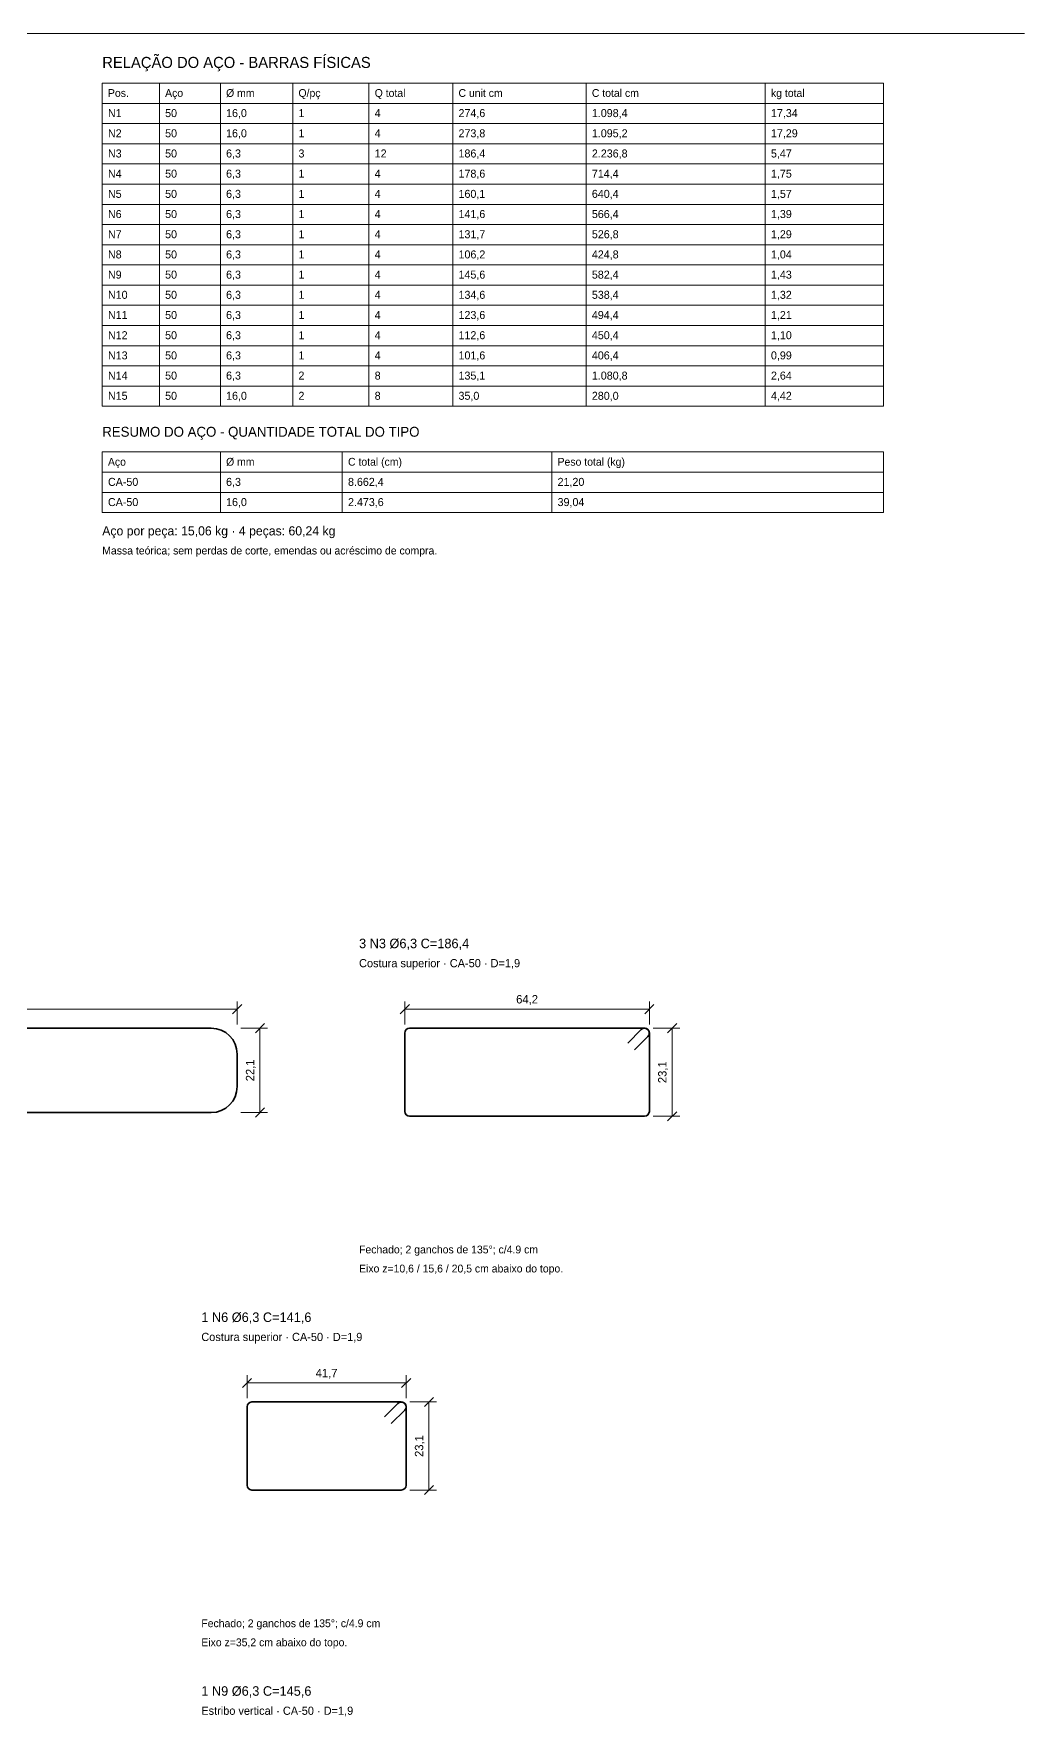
# Model space of a CAD drawing. Header units: centimetres. Extents: x 10 to 530, y -1860 to -4.
# Drawn here: x 270 to 530, y -1376.7 to -935.1 of the extents above; entities that cross this region are included whole.
import ezdxf
from ezdxf.enums import TextEntityAlignment as Align

# ---------------------------------------------------------------- set-up
doc = ezdxf.new("R2010")
doc.units = ezdxf.units.CM
for name, color, linetype, lineweight in [('ARMADURAS', 5, 'CONTINUOUS', 35), ('COTAS', 8, 'CONTINUOUS', 13), ('TEXTOS', 7, 'CONTINUOUS', 13)]:
    doc.layers.add(name, color=color, linetype=linetype, lineweight=lineweight)

msp = doc.modelspace()

# ---------------------------------------------------------------- linework, layer by layer
at = {"layer": 'ARMADURAS'}
for p, q in [((194.7, -1196.12488), (316.6, -1196.12488)), ((430.325, -1196.12488), (368.66, -1196.12488)), ((429.43405, -1196.49392), (425.89851, -1200.02946)), ((367.4, -1197.38488), (367.4, -1217.97488)), ((427.68042, -1201.81136), (431.21595, -1198.27583)), ((431.585, -1217.97488), (431.585, -1197.38488)), ((323.4, -1202.92488), (323.4, -1211.46488)), ((316.6, -1218.26488), (194.7, -1218.26488)), ((368.66, -1219.23488), (430.325, -1219.23488)), ((326, -1295.49488), (326, -1316.08488)), ((366.48824, -1294.23488), (327.26, -1294.23488)), ((365.59728, -1294.60392), (362.06175, -1298.13946)), ((363.84366, -1299.92136), (367.37919, -1296.38583)), ((367.74824, -1316.08488), (367.74824, -1295.49488)), ((327.26, -1317.34488), (366.48824, -1317.34488))]:
    msp.add_line(p, q, dxfattribs=at)
for centre, radius, start, end in [((316.6, -1202.92488), 6.8, 0, 90), ((368.66, -1197.38488), 1.26, 90, 180), ((430.325, -1197.38488), 1.26, 0, 135), ((430.325, -1197.38488), 1.26, 315, 90), ((316.6, -1211.46488), 6.8, 270, 0), ((368.66, -1217.97488), 1.26, 180, 270), ((430.325, -1217.97488), 1.26, 270, 0), ((327.26, -1295.49488), 1.26, 90, 180), ((366.48824, -1295.49488), 1.26, 0, 135), ((366.48824, -1295.49488), 1.26, 315, 90), ((327.26, -1316.08488), 1.26, 180, 270), ((366.48824, -1316.08488), 1.26, 270, 0)]:
    msp.add_arc(centre, radius, start, end, dxfattribs=at)
at = {"layer": 'COTAS'}
for p, q in [((10, -935.08232), (530, -935.08232)), ((288, -948.08232), (303, -948.08232)), ((288, -953.38232), (288, -948.08232)), ((303, -948.08232), (303, -953.38232)), ((303, -948.08232), (319, -948.08232)), ((303, -953.38232), (303, -948.08232)), ((319, -948.08232), (319, -953.38232)), ((319, -948.08232), (338, -948.08232)), ((319, -953.38232), (319, -948.08232)), ((338, -948.08232), (338, -953.38232)), ((338, -948.08232), (358, -948.08232)), ((338, -953.38232), (338, -948.08232)), ((358, -948.08232), (358, -953.38232)), ((358, -948.08232), (380, -948.08232)), ((358, -953.38232), (358, -948.08232)), ((380, -948.08232), (380, -953.38232)), ((380, -948.08232), (415, -948.08232)), ((380, -953.38232), (380, -948.08232)), ((415, -948.08232), (415, -953.38232)), ((415, -948.08232), (462, -948.08232)), ((415, -953.38232), (415, -948.08232)), ((462, -948.08232), (462, -953.38232)), ((462, -948.08232), (493, -948.08232)), ((462, -953.38232), (462, -948.08232)), ((493, -948.08232), (493, -953.38232)), ((303, -953.38232), (288, -953.38232)), ((288, -953.38232), (303, -953.38232)), ((288, -958.68232), (288, -953.38232)), ((319, -953.38232), (303, -953.38232)), ((303, -953.38232), (303, -958.68232)), ((303, -953.38232), (319, -953.38232)), ((303, -958.68232), (303, -953.38232)), ((338, -953.38232), (319, -953.38232)), ((319, -953.38232), (319, -958.68232)), ((319, -953.38232), (338, -953.38232)), ((319, -958.68232), (319, -953.38232)), ((358, -953.38232), (338, -953.38232)), ((338, -953.38232), (338, -958.68232)), ((338, -953.38232), (358, -953.38232)), ((338, -958.68232), (338, -953.38232)), ((380, -953.38232), (358, -953.38232)), ((358, -953.38232), (358, -958.68232)), ((358, -953.38232), (380, -953.38232)), ((358, -958.68232), (358, -953.38232)), ((415, -953.38232), (380, -953.38232)), ((380, -953.38232), (380, -958.68232)), ((380, -953.38232), (415, -953.38232)), ((380, -958.68232), (380, -953.38232)), ((462, -953.38232), (415, -953.38232)), ((415, -953.38232), (415, -958.68232)), ((415, -953.38232), (462, -953.38232)), ((415, -958.68232), (415, -953.38232)), ((493, -953.38232), (462, -953.38232)), ((462, -953.38232), (462, -958.68232)), ((462, -953.38232), (493, -953.38232)), ((462, -958.68232), (462, -953.38232)), ((493, -953.38232), (493, -958.68232)), ((303, -958.68232), (288, -958.68232)), ((288, -958.68232), (303, -958.68232)), ((288, -963.98232), (288, -958.68232)), ((319, -958.68232), (303, -958.68232)), ((303, -958.68232), (303, -963.98232)), ((303, -958.68232), (319, -958.68232)), ((303, -963.98232), (303, -958.68232)), ((338, -958.68232), (319, -958.68232)), ((319, -958.68232), (319, -963.98232)), ((319, -958.68232), (338, -958.68232)), ((319, -963.98232), (319, -958.68232)), ((358, -958.68232), (338, -958.68232)), ((338, -958.68232), (338, -963.98232)), ((338, -958.68232), (358, -958.68232)), ((338, -963.98232), (338, -958.68232)), ((380, -958.68232), (358, -958.68232)), ((358, -958.68232), (358, -963.98232)), ((358, -958.68232), (380, -958.68232)), ((358, -963.98232), (358, -958.68232)), ((415, -958.68232), (380, -958.68232)), ((380, -958.68232), (380, -963.98232)), ((380, -958.68232), (415, -958.68232)), ((380, -963.98232), (380, -958.68232)), ((462, -958.68232), (415, -958.68232)), ((415, -958.68232), (415, -963.98232)), ((415, -958.68232), (462, -958.68232)), ((415, -963.98232), (415, -958.68232)), ((493, -958.68232), (462, -958.68232)), ((462, -958.68232), (462, -963.98232)), ((462, -958.68232), (493, -958.68232)), ((462, -963.98232), (462, -958.68232)), ((493, -958.68232), (493, -963.98232)), ((303, -963.98232), (288, -963.98232)), ((288, -963.98232), (303, -963.98232)), ((288, -969.28232), (288, -963.98232)), ((319, -963.98232), (303, -963.98232)), ((303, -963.98232), (303, -969.28232)), ((303, -963.98232), (319, -963.98232)), ((303, -969.28232), (303, -963.98232)), ((338, -963.98232), (319, -963.98232)), ((319, -963.98232), (319, -969.28232)), ((319, -963.98232), (338, -963.98232)), ((319, -969.28232), (319, -963.98232)), ((358, -963.98232), (338, -963.98232)), ((338, -963.98232), (338, -969.28232)), ((338, -963.98232), (358, -963.98232)), ((338, -969.28232), (338, -963.98232)), ((380, -963.98232), (358, -963.98232)), ((358, -963.98232), (358, -969.28232)), ((358, -963.98232), (380, -963.98232)), ((358, -969.28232), (358, -963.98232)), ((415, -963.98232), (380, -963.98232)), ((380, -963.98232), (380, -969.28232)), ((380, -963.98232), (415, -963.98232)), ((380, -969.28232), (380, -963.98232)), ((462, -963.98232), (415, -963.98232)), ((415, -963.98232), (415, -969.28232)), ((415, -963.98232), (462, -963.98232)), ((415, -969.28232), (415, -963.98232)), ((493, -963.98232), (462, -963.98232)), ((462, -963.98232), (462, -969.28232)), ((462, -963.98232), (493, -963.98232)), ((462, -969.28232), (462, -963.98232)), ((493, -963.98232), (493, -969.28232)), ((303, -969.28232), (288, -969.28232)), ((288, -969.28232), (303, -969.28232)), ((288, -974.58232), (288, -969.28232)), ((319, -969.28232), (303, -969.28232)), ((303, -969.28232), (303, -974.58232)), ((303, -969.28232), (319, -969.28232)), ((303, -974.58232), (303, -969.28232)), ((338, -969.28232), (319, -969.28232)), ((319, -969.28232), (319, -974.58232)), ((319, -969.28232), (338, -969.28232)), ((319, -974.58232), (319, -969.28232)), ((358, -969.28232), (338, -969.28232)), ((338, -969.28232), (338, -974.58232)), ((338, -969.28232), (358, -969.28232)), ((338, -974.58232), (338, -969.28232)), ((380, -969.28232), (358, -969.28232)), ((358, -969.28232), (358, -974.58232)), ((358, -969.28232), (380, -969.28232)), ((358, -974.58232), (358, -969.28232)), ((415, -969.28232), (380, -969.28232)), ((380, -969.28232), (380, -974.58232)), ((380, -969.28232), (415, -969.28232)), ((380, -974.58232), (380, -969.28232)), ((462, -969.28232), (415, -969.28232)), ((415, -969.28232), (415, -974.58232)), ((415, -969.28232), (462, -969.28232)), ((415, -974.58232), (415, -969.28232)), ((493, -969.28232), (462, -969.28232)), ((462, -969.28232), (462, -974.58232)), ((462, -969.28232), (493, -969.28232)), ((462, -974.58232), (462, -969.28232)), ((493, -969.28232), (493, -974.58232)), ((303, -974.58232), (288, -974.58232)), ((288, -974.58232), (303, -974.58232)), ((288, -979.88232), (288, -974.58232)), ((319, -974.58232), (303, -974.58232)), ((303, -974.58232), (303, -979.88232)), ((303, -974.58232), (319, -974.58232)), ((303, -979.88232), (303, -974.58232)), ((338, -974.58232), (319, -974.58232)), ((319, -974.58232), (319, -979.88232)), ((319, -974.58232), (338, -974.58232)), ((319, -979.88232), (319, -974.58232)), ((358, -974.58232), (338, -974.58232)), ((338, -974.58232), (338, -979.88232)), ((338, -974.58232), (358, -974.58232)), ((338, -979.88232), (338, -974.58232)), ((380, -974.58232), (358, -974.58232)), ((358, -974.58232), (358, -979.88232)), ((358, -974.58232), (380, -974.58232)), ((358, -979.88232), (358, -974.58232)), ((415, -974.58232), (380, -974.58232)), ((380, -974.58232), (380, -979.88232)), ((380, -974.58232), (415, -974.58232)), ((380, -979.88232), (380, -974.58232)), ((462, -974.58232), (415, -974.58232)), ((415, -974.58232), (415, -979.88232)), ((415, -974.58232), (462, -974.58232)), ((415, -979.88232), (415, -974.58232)), ((493, -974.58232), (462, -974.58232)), ((462, -974.58232), (462, -979.88232)), ((462, -974.58232), (493, -974.58232)), ((462, -979.88232), (462, -974.58232)), ((493, -974.58232), (493, -979.88232)), ((303, -979.88232), (288, -979.88232)), ((288, -979.88232), (303, -979.88232)), ((288, -985.18232), (288, -979.88232)), ((319, -979.88232), (303, -979.88232)), ((303, -979.88232), (303, -985.18232)), ((303, -979.88232), (319, -979.88232)), ((303, -985.18232), (303, -979.88232)), ((338, -979.88232), (319, -979.88232)), ((319, -979.88232), (319, -985.18232)), ((319, -979.88232), (338, -979.88232)), ((319, -985.18232), (319, -979.88232)), ((358, -979.88232), (338, -979.88232)), ((338, -979.88232), (338, -985.18232)), ((338, -979.88232), (358, -979.88232)), ((338, -985.18232), (338, -979.88232)), ((380, -979.88232), (358, -979.88232)), ((358, -979.88232), (358, -985.18232)), ((358, -979.88232), (380, -979.88232)), ((358, -985.18232), (358, -979.88232)), ((415, -979.88232), (380, -979.88232)), ((380, -979.88232), (380, -985.18232)), ((380, -979.88232), (415, -979.88232)), ((380, -985.18232), (380, -979.88232)), ((462, -979.88232), (415, -979.88232)), ((415, -979.88232), (415, -985.18232)), ((415, -979.88232), (462, -979.88232)), ((415, -985.18232), (415, -979.88232)), ((493, -979.88232), (462, -979.88232)), ((462, -979.88232), (462, -985.18232)), ((462, -979.88232), (493, -979.88232)), ((462, -985.18232), (462, -979.88232)), ((493, -979.88232), (493, -985.18232)), ((303, -985.18232), (288, -985.18232)), ((288, -985.18232), (303, -985.18232)), ((288, -990.48232), (288, -985.18232)), ((319, -985.18232), (303, -985.18232)), ((303, -985.18232), (303, -990.48232)), ((303, -985.18232), (319, -985.18232)), ((303, -990.48232), (303, -985.18232)), ((338, -985.18232), (319, -985.18232)), ((319, -985.18232), (319, -990.48232)), ((319, -985.18232), (338, -985.18232)), ((319, -990.48232), (319, -985.18232)), ((358, -985.18232), (338, -985.18232)), ((338, -985.18232), (338, -990.48232)), ((338, -985.18232), (358, -985.18232)), ((338, -990.48232), (338, -985.18232)), ((380, -985.18232), (358, -985.18232)), ((358, -985.18232), (358, -990.48232)), ((358, -985.18232), (380, -985.18232)), ((358, -990.48232), (358, -985.18232)), ((415, -985.18232), (380, -985.18232)), ((380, -985.18232), (380, -990.48232)), ((380, -985.18232), (415, -985.18232)), ((380, -990.48232), (380, -985.18232)), ((462, -985.18232), (415, -985.18232)), ((415, -985.18232), (415, -990.48232)), ((415, -985.18232), (462, -985.18232)), ((415, -990.48232), (415, -985.18232)), ((493, -985.18232), (462, -985.18232)), ((462, -985.18232), (462, -990.48232)), ((462, -985.18232), (493, -985.18232)), ((462, -990.48232), (462, -985.18232)), ((493, -985.18232), (493, -990.48232)), ((303, -990.48232), (288, -990.48232)), ((288, -990.48232), (303, -990.48232)), ((288, -995.78232), (288, -990.48232)), ((319, -990.48232), (303, -990.48232)), ((303, -990.48232), (303, -995.78232)), ((303, -990.48232), (319, -990.48232)), ((303, -995.78232), (303, -990.48232)), ((338, -990.48232), (319, -990.48232)), ((319, -990.48232), (319, -995.78232)), ((319, -990.48232), (338, -990.48232)), ((319, -995.78232), (319, -990.48232)), ((358, -990.48232), (338, -990.48232)), ((338, -990.48232), (338, -995.78232)), ((338, -990.48232), (358, -990.48232)), ((338, -995.78232), (338, -990.48232)), ((380, -990.48232), (358, -990.48232)), ((358, -990.48232), (358, -995.78232)), ((358, -990.48232), (380, -990.48232)), ((358, -995.78232), (358, -990.48232)), ((415, -990.48232), (380, -990.48232)), ((380, -990.48232), (380, -995.78232)), ((380, -990.48232), (415, -990.48232)), ((380, -995.78232), (380, -990.48232)), ((462, -990.48232), (415, -990.48232)), ((415, -990.48232), (415, -995.78232)), ((415, -990.48232), (462, -990.48232)), ((415, -995.78232), (415, -990.48232)), ((493, -990.48232), (462, -990.48232)), ((462, -990.48232), (462, -995.78232)), ((462, -990.48232), (493, -990.48232)), ((462, -995.78232), (462, -990.48232)), ((493, -990.48232), (493, -995.78232)), ((303, -995.78232), (288, -995.78232)), ((288, -995.78232), (303, -995.78232)), ((288, -1001.08232), (288, -995.78232)), ((319, -995.78232), (303, -995.78232)), ((303, -995.78232), (303, -1001.08232)), ((303, -995.78232), (319, -995.78232)), ((303, -1001.08232), (303, -995.78232)), ((338, -995.78232), (319, -995.78232)), ((319, -995.78232), (319, -1001.08232)), ((319, -995.78232), (338, -995.78232)), ((319, -1001.08232), (319, -995.78232)), ((358, -995.78232), (338, -995.78232)), ((338, -995.78232), (338, -1001.08232)), ((338, -995.78232), (358, -995.78232)), ((338, -1001.08232), (338, -995.78232)), ((380, -995.78232), (358, -995.78232)), ((358, -995.78232), (358, -1001.08232)), ((358, -995.78232), (380, -995.78232)), ((358, -1001.08232), (358, -995.78232)), ((415, -995.78232), (380, -995.78232)), ((380, -995.78232), (380, -1001.08232)), ((380, -995.78232), (415, -995.78232)), ((380, -1001.08232), (380, -995.78232)), ((462, -995.78232), (415, -995.78232)), ((415, -995.78232), (415, -1001.08232)), ((415, -995.78232), (462, -995.78232)), ((415, -1001.08232), (415, -995.78232)), ((493, -995.78232), (462, -995.78232)), ((462, -995.78232), (462, -1001.08232)), ((462, -995.78232), (493, -995.78232)), ((462, -1001.08232), (462, -995.78232)), ((493, -995.78232), (493, -1001.08232)), ((303, -1001.08232), (288, -1001.08232)), ((288, -1001.08232), (303, -1001.08232)), ((288, -1006.38232), (288, -1001.08232)), ((319, -1001.08232), (303, -1001.08232)), ((303, -1001.08232), (303, -1006.38232)), ((303, -1001.08232), (319, -1001.08232)), ((303, -1006.38232), (303, -1001.08232)), ((338, -1001.08232), (319, -1001.08232)), ((319, -1001.08232), (319, -1006.38232)), ((319, -1001.08232), (338, -1001.08232)), ((319, -1006.38232), (319, -1001.08232)), ((358, -1001.08232), (338, -1001.08232)), ((338, -1001.08232), (338, -1006.38232)), ((338, -1001.08232), (358, -1001.08232)), ((338, -1006.38232), (338, -1001.08232)), ((380, -1001.08232), (358, -1001.08232)), ((358, -1001.08232), (358, -1006.38232)), ((358, -1001.08232), (380, -1001.08232)), ((358, -1006.38232), (358, -1001.08232)), ((415, -1001.08232), (380, -1001.08232)), ((380, -1001.08232), (380, -1006.38232)), ((380, -1001.08232), (415, -1001.08232)), ((380, -1006.38232), (380, -1001.08232)), ((462, -1001.08232), (415, -1001.08232)), ((415, -1001.08232), (415, -1006.38232)), ((415, -1001.08232), (462, -1001.08232)), ((415, -1006.38232), (415, -1001.08232)), ((493, -1001.08232), (462, -1001.08232)), ((462, -1001.08232), (462, -1006.38232)), ((462, -1001.08232), (493, -1001.08232)), ((462, -1006.38232), (462, -1001.08232)), ((493, -1001.08232), (493, -1006.38232)), ((303, -1006.38232), (288, -1006.38232)), ((288, -1006.38232), (303, -1006.38232)), ((288, -1011.68232), (288, -1006.38232)), ((319, -1006.38232), (303, -1006.38232)), ((303, -1006.38232), (303, -1011.68232)), ((303, -1006.38232), (319, -1006.38232)), ((303, -1011.68232), (303, -1006.38232)), ((338, -1006.38232), (319, -1006.38232)), ((319, -1006.38232), (319, -1011.68232)), ((319, -1006.38232), (338, -1006.38232)), ((319, -1011.68232), (319, -1006.38232)), ((358, -1006.38232), (338, -1006.38232)), ((338, -1006.38232), (338, -1011.68232)), ((338, -1006.38232), (358, -1006.38232)), ((338, -1011.68232), (338, -1006.38232)), ((380, -1006.38232), (358, -1006.38232)), ((358, -1006.38232), (358, -1011.68232)), ((358, -1006.38232), (380, -1006.38232)), ((358, -1011.68232), (358, -1006.38232)), ((415, -1006.38232), (380, -1006.38232)), ((380, -1006.38232), (380, -1011.68232)), ((380, -1006.38232), (415, -1006.38232)), ((380, -1011.68232), (380, -1006.38232)), ((462, -1006.38232), (415, -1006.38232)), ((415, -1006.38232), (415, -1011.68232)), ((415, -1006.38232), (462, -1006.38232)), ((415, -1011.68232), (415, -1006.38232)), ((493, -1006.38232), (462, -1006.38232)), ((462, -1006.38232), (462, -1011.68232)), ((462, -1006.38232), (493, -1006.38232)), ((462, -1011.68232), (462, -1006.38232)), ((493, -1006.38232), (493, -1011.68232)), ((303, -1011.68232), (288, -1011.68232)), ((288, -1011.68232), (303, -1011.68232)), ((288, -1016.98232), (288, -1011.68232)), ((319, -1011.68232), (303, -1011.68232)), ((303, -1011.68232), (303, -1016.98232)), ((303, -1011.68232), (319, -1011.68232)), ((303, -1016.98232), (303, -1011.68232)), ((338, -1011.68232), (319, -1011.68232)), ((319, -1011.68232), (319, -1016.98232)), ((319, -1011.68232), (338, -1011.68232)), ((319, -1016.98232), (319, -1011.68232)), ((358, -1011.68232), (338, -1011.68232)), ((338, -1011.68232), (338, -1016.98232)), ((338, -1011.68232), (358, -1011.68232)), ((338, -1016.98232), (338, -1011.68232)), ((380, -1011.68232), (358, -1011.68232)), ((358, -1011.68232), (358, -1016.98232)), ((358, -1011.68232), (380, -1011.68232)), ((358, -1016.98232), (358, -1011.68232)), ((415, -1011.68232), (380, -1011.68232)), ((380, -1011.68232), (380, -1016.98232)), ((380, -1011.68232), (415, -1011.68232)), ((380, -1016.98232), (380, -1011.68232)), ((462, -1011.68232), (415, -1011.68232)), ((415, -1011.68232), (415, -1016.98232)), ((415, -1011.68232), (462, -1011.68232)), ((415, -1016.98232), (415, -1011.68232)), ((493, -1011.68232), (462, -1011.68232)), ((462, -1011.68232), (462, -1016.98232)), ((462, -1011.68232), (493, -1011.68232)), ((462, -1016.98232), (462, -1011.68232)), ((493, -1011.68232), (493, -1016.98232)), ((303, -1016.98232), (288, -1016.98232)), ((288, -1016.98232), (303, -1016.98232)), ((288, -1022.28232), (288, -1016.98232)), ((319, -1016.98232), (303, -1016.98232)), ((303, -1016.98232), (303, -1022.28232)), ((303, -1016.98232), (319, -1016.98232)), ((303, -1022.28232), (303, -1016.98232)), ((338, -1016.98232), (319, -1016.98232)), ((319, -1016.98232), (319, -1022.28232)), ((319, -1016.98232), (338, -1016.98232)), ((319, -1022.28232), (319, -1016.98232)), ((358, -1016.98232), (338, -1016.98232)), ((338, -1016.98232), (338, -1022.28232)), ((338, -1016.98232), (358, -1016.98232)), ((338, -1022.28232), (338, -1016.98232)), ((380, -1016.98232), (358, -1016.98232)), ((358, -1016.98232), (358, -1022.28232)), ((358, -1016.98232), (380, -1016.98232)), ((358, -1022.28232), (358, -1016.98232)), ((415, -1016.98232), (380, -1016.98232)), ((380, -1016.98232), (380, -1022.28232)), ((380, -1016.98232), (415, -1016.98232)), ((380, -1022.28232), (380, -1016.98232)), ((462, -1016.98232), (415, -1016.98232)), ((415, -1016.98232), (415, -1022.28232)), ((415, -1016.98232), (462, -1016.98232)), ((415, -1022.28232), (415, -1016.98232)), ((493, -1016.98232), (462, -1016.98232)), ((462, -1016.98232), (462, -1022.28232)), ((462, -1016.98232), (493, -1016.98232)), ((462, -1022.28232), (462, -1016.98232)), ((493, -1016.98232), (493, -1022.28232)), ((303, -1022.28232), (288, -1022.28232)), ((288, -1022.28232), (303, -1022.28232)), ((288, -1027.58232), (288, -1022.28232)), ((319, -1022.28232), (303, -1022.28232)), ((303, -1022.28232), (303, -1027.58232)), ((303, -1022.28232), (319, -1022.28232)), ((303, -1027.58232), (303, -1022.28232)), ((338, -1022.28232), (319, -1022.28232)), ((319, -1022.28232), (319, -1027.58232)), ((319, -1022.28232), (338, -1022.28232)), ((319, -1027.58232), (319, -1022.28232)), ((358, -1022.28232), (338, -1022.28232)), ((338, -1022.28232), (338, -1027.58232)), ((338, -1022.28232), (358, -1022.28232)), ((338, -1027.58232), (338, -1022.28232)), ((380, -1022.28232), (358, -1022.28232)), ((358, -1022.28232), (358, -1027.58232)), ((358, -1022.28232), (380, -1022.28232)), ((358, -1027.58232), (358, -1022.28232)), ((415, -1022.28232), (380, -1022.28232)), ((380, -1022.28232), (380, -1027.58232)), ((380, -1022.28232), (415, -1022.28232)), ((380, -1027.58232), (380, -1022.28232)), ((462, -1022.28232), (415, -1022.28232)), ((415, -1022.28232), (415, -1027.58232)), ((415, -1022.28232), (462, -1022.28232)), ((415, -1027.58232), (415, -1022.28232)), ((493, -1022.28232), (462, -1022.28232)), ((462, -1022.28232), (462, -1027.58232)), ((462, -1022.28232), (493, -1022.28232)), ((462, -1027.58232), (462, -1022.28232)), ((493, -1022.28232), (493, -1027.58232)), ((303, -1027.58232), (288, -1027.58232)), ((288, -1027.58232), (303, -1027.58232)), ((288, -1032.88232), (288, -1027.58232)), ((319, -1027.58232), (303, -1027.58232)), ((303, -1027.58232), (303, -1032.88232)), ((303, -1027.58232), (319, -1027.58232)), ((303, -1032.88232), (303, -1027.58232)), ((338, -1027.58232), (319, -1027.58232)), ((319, -1027.58232), (319, -1032.88232)), ((319, -1027.58232), (338, -1027.58232)), ((319, -1032.88232), (319, -1027.58232)), ((358, -1027.58232), (338, -1027.58232)), ((338, -1027.58232), (338, -1032.88232)), ((338, -1027.58232), (358, -1027.58232)), ((338, -1032.88232), (338, -1027.58232)), ((380, -1027.58232), (358, -1027.58232)), ((358, -1027.58232), (358, -1032.88232)), ((358, -1027.58232), (380, -1027.58232)), ((358, -1032.88232), (358, -1027.58232)), ((415, -1027.58232), (380, -1027.58232)), ((380, -1027.58232), (380, -1032.88232)), ((380, -1027.58232), (415, -1027.58232)), ((380, -1032.88232), (380, -1027.58232)), ((462, -1027.58232), (415, -1027.58232)), ((415, -1027.58232), (415, -1032.88232)), ((415, -1027.58232), (462, -1027.58232)), ((415, -1032.88232), (415, -1027.58232)), ((493, -1027.58232), (462, -1027.58232)), ((462, -1027.58232), (462, -1032.88232)), ((462, -1027.58232), (493, -1027.58232)), ((462, -1032.88232), (462, -1027.58232)), ((493, -1027.58232), (493, -1032.88232)), ((303, -1032.88232), (288, -1032.88232)), ((319, -1032.88232), (303, -1032.88232)), ((338, -1032.88232), (319, -1032.88232)), ((358, -1032.88232), (338, -1032.88232)), ((380, -1032.88232), (358, -1032.88232)), ((415, -1032.88232), (380, -1032.88232)), ((462, -1032.88232), (415, -1032.88232)), ((493, -1032.88232), (462, -1032.88232)), ((288, -1044.88232), (319, -1044.88232)), ((288, -1050.18232), (288, -1044.88232)), ((319, -1044.88232), (319, -1050.18232)), ((319, -1044.88232), (351, -1044.88232)), ((319, -1050.18232), (319, -1044.88232)), ((351, -1044.88232), (351, -1050.18232)), ((351, -1044.88232), (406, -1044.88232)), ((351, -1050.18232), (351, -1044.88232)), ((406, -1044.88232), (406, -1050.18232)), ((406, -1044.88232), (493, -1044.88232)), ((406, -1050.18232), (406, -1044.88232)), ((493, -1044.88232), (493, -1050.18232)), ((319, -1050.18232), (288, -1050.18232)), ((288, -1050.18232), (319, -1050.18232)), ((288, -1055.48232), (288, -1050.18232)), ((351, -1050.18232), (319, -1050.18232)), ((319, -1050.18232), (319, -1055.48232)), ((319, -1050.18232), (351, -1050.18232)), ((319, -1055.48232), (319, -1050.18232)), ((406, -1050.18232), (351, -1050.18232)), ((351, -1050.18232), (351, -1055.48232)), ((351, -1050.18232), (406, -1050.18232)), ((351, -1055.48232), (351, -1050.18232)), ((493, -1050.18232), (406, -1050.18232)), ((406, -1050.18232), (406, -1055.48232)), ((406, -1050.18232), (493, -1050.18232)), ((406, -1055.48232), (406, -1050.18232)), ((493, -1050.18232), (493, -1055.48232)), ((319, -1055.48232), (288, -1055.48232)), ((288, -1055.48232), (319, -1055.48232)), ((288, -1060.78232), (288, -1055.48232)), ((351, -1055.48232), (319, -1055.48232)), ((319, -1055.48232), (319, -1060.78232)), ((319, -1055.48232), (351, -1055.48232)), ((319, -1060.78232), (319, -1055.48232)), ((406, -1055.48232), (351, -1055.48232)), ((351, -1055.48232), (351, -1060.78232)), ((351, -1055.48232), (406, -1055.48232)), ((351, -1060.78232), (351, -1055.48232)), ((493, -1055.48232), (406, -1055.48232)), ((406, -1055.48232), (406, -1060.78232)), ((406, -1055.48232), (493, -1055.48232)), ((406, -1060.78232), (406, -1055.48232)), ((493, -1055.48232), (493, -1060.78232)), ((319, -1060.78232), (288, -1060.78232)), ((351, -1060.78232), (319, -1060.78232)), ((406, -1060.78232), (351, -1060.78232)), ((493, -1060.78232), (406, -1060.78232)), ((194.7, -1191.12488), (323.4, -1191.12488)), ((322.2, -1192.32488), (324.6, -1189.92488)), ((323.4, -1195.12488), (323.4, -1189.12488)), ((366.2, -1192.32488), (368.6, -1189.92488)), ((367.4, -1195.12488), (367.4, -1189.12488)), ((367.4, -1191.12488), (431.585, -1191.12488)), ((430.385, -1192.32488), (432.785, -1189.92488)), ((431.585, -1195.12488), (431.585, -1189.12488)), ((324.4, -1196.12488), (331.4, -1196.12488)), ((328.2, -1197.32488), (330.6, -1194.92488)), ((329.4, -1196.12488), (329.4, -1218.26488)), ((432.585, -1196.12488), (439.585, -1196.12488)), ((436.385, -1197.32488), (438.785, -1194.92488)), ((437.585, -1196.12488), (437.585, -1219.23488)), ((324.4, -1218.26488), (331.4, -1218.26488)), ((328.2, -1219.46488), (330.6, -1217.06488)), ((436.385, -1220.43488), (438.785, -1218.03488)), ((432.585, -1219.23488), (439.585, -1219.23488)), ((324.8, -1290.43488), (327.2, -1288.03488)), ((326, -1293.23488), (326, -1287.23488)), ((326, -1289.23488), (367.74824, -1289.23488)), ((366.54824, -1290.43488), (368.94824, -1288.03488)), ((367.74824, -1293.23488), (367.74824, -1287.23488)), ((372.54824, -1295.43488), (374.94824, -1293.03488)), ((368.74824, -1294.23488), (375.74824, -1294.23488)), ((373.74824, -1294.23488), (373.74824, -1317.34488)), ((372.54824, -1318.54488), (374.94824, -1316.14488)), ((368.74824, -1317.34488), (375.74824, -1317.34488))]:
    msp.add_line(p, q, dxfattribs=at)

# ---------------------------------------------------------------- texts
for s, p in [('64,2', (399.4925, -1189.62488)), ('41,7', (346.87412, -1287.73488))]:
    msp.add_text(s, height=2.2, dxfattribs=at).set_placement(p, align=Align.CENTER)
for s, p in [('22,1', (327.9, -1207.19488)), ('23,1', (436.085, -1207.67988)), ('23,1', (372.24824, -1305.78988))]:
    msp.add_text(s, height=2.2, rotation=90, dxfattribs=at).set_placement(p, align=Align.CENTER)
at = {"layer": 'TEXTOS'}
for s, height, p in [('RELAÇÃO DO AÇO - BARRAS FÍSICAS', 2.9, (288, -944.08232)), ('Ø mm', 2.05, (320.5, -951.68232)), ('Q/pç', 2.05, (339.5, -951.68232)), ('Q total', 2.05, (359.5, -951.68232)), ('C unit cm', 2.05, (381.5, -951.68232)), ('C total cm', 2.05, (416.5, -951.68232)), ('kg total', 2.05, (463.5, -951.68232)), ('Pos.', 2.05, (289.5, -951.68232)), ('Aço', 2.05, (304.5, -951.68232)), ('N1', 2.1, (289.5, -956.98232)), ('50', 2.1, (304.5, -956.98232)), ('16,0', 2.1, (320.5, -956.98232)), ('1', 2.1, (339.5, -956.98232)), ('4', 2.1, (359.5, -956.98232)), ('274,6', 2.1, (381.5, -956.98232)), ('1.098,4', 2.1, (416.5, -956.98232)), ('17,34', 2.1, (463.5, -956.98232)), ('N2', 2.1, (289.5, -962.28232)), ('50', 2.1, (304.5, -962.28232)), ('16,0', 2.1, (320.5, -962.28232)), ('1', 2.1, (339.5, -962.28232)), ('4', 2.1, (359.5, -962.28232)), ('273,8', 2.1, (381.5, -962.28232)), ('1.095,2', 2.1, (416.5, -962.28232)), ('17,29', 2.1, (463.5, -962.28232)), ('N3', 2.1, (289.5, -967.58232)), ('50', 2.1, (304.5, -967.58232)), ('6,3', 2.1, (320.5, -967.58232)), ('3', 2.1, (339.5, -967.58232)), ('12', 2.1, (359.5, -967.58232)), ('186,4', 2.1, (381.5, -967.58232)), ('2.236,8', 2.1, (416.5, -967.58232)), ('5,47', 2.1, (463.5, -967.58232)), ('N4', 2.1, (289.5, -972.88232)), ('50', 2.1, (304.5, -972.88232)), ('6,3', 2.1, (320.5, -972.88232)), ('1', 2.1, (339.5, -972.88232)), ('4', 2.1, (359.5, -972.88232)), ('178,6', 2.1, (381.5, -972.88232)), ('714,4', 2.1, (416.5, -972.88232)), ('1,75', 2.1, (463.5, -972.88232)), ('50', 2.1, (304.5, -978.18232)), ('6,3', 2.1, (320.5, -978.18232)), ('160,1', 2.1, (381.5, -978.18232)), ('640,4', 2.1, (416.5, -978.18232)), ('N5', 2.1, (289.5, -978.18232)), ('1', 2.1, (339.5, -978.18232)), ('4', 2.1, (359.5, -978.18232)), ('1,57', 2.1, (463.5, -978.18232)), ('N6', 2.1, (289.5, -983.48232)), ('50', 2.1, (304.5, -983.48232)), ('6,3', 2.1, (320.5, -983.48232)), ('1', 2.1, (339.5, -983.48232)), ('4', 2.1, (359.5, -983.48232)), ('141,6', 2.1, (381.5, -983.48232)), ('566,4', 2.1, (416.5, -983.48232)), ('1,39', 2.1, (463.5, -983.48232)), ('N7', 2.1, (289.5, -988.78232)), ('50', 2.1, (304.5, -988.78232)), ('6,3', 2.1, (320.5, -988.78232)), ('1', 2.1, (339.5, -988.78232)), ('4', 2.1, (359.5, -988.78232)), ('131,7', 2.1, (381.5, -988.78232)), ('526,8', 2.1, (416.5, -988.78232)), ('1,29', 2.1, (463.5, -988.78232)), ('N8', 2.1, (289.5, -994.08232)), ('50', 2.1, (304.5, -994.08232)), ('6,3', 2.1, (320.5, -994.08232)), ('1', 2.1, (339.5, -994.08232)), ('4', 2.1, (359.5, -994.08232)), ('106,2', 2.1, (381.5, -994.08232)), ('424,8', 2.1, (416.5, -994.08232)), ('1,04', 2.1, (463.5, -994.08232)), ('N9', 2.1, (289.5, -999.38232)), ('50', 2.1, (304.5, -999.38232)), ('6,3', 2.1, (320.5, -999.38232)), ('1', 2.1, (339.5, -999.38232)), ('4', 2.1, (359.5, -999.38232)), ('145,6', 2.1, (381.5, -999.38232)), ('582,4', 2.1, (416.5, -999.38232)), ('1,43', 2.1, (463.5, -999.38232)), ('N10', 2.1, (289.5, -1004.68232)), ('50', 2.1, (304.5, -1004.68232)), ('6,3', 2.1, (320.5, -1004.68232)), ('134,6', 2.1, (381.5, -1004.68232)), ('538,4', 2.1, (416.5, -1004.68232)), ('1,32', 2.1, (463.5, -1004.68232)), ('1', 2.1, (339.5, -1004.68232)), ('4', 2.1, (359.5, -1004.68232)), ('N11', 2.1, (289.5, -1009.98232)), ('50', 2.1, (304.5, -1009.98232)), ('6,3', 2.1, (320.5, -1009.98232)), ('1', 2.1, (339.5, -1009.98232)), ('4', 2.1, (359.5, -1009.98232)), ('123,6', 2.1, (381.5, -1009.98232)), ('494,4', 2.1, (416.5, -1009.98232)), ('1,21', 2.1, (463.5, -1009.98232)), ('N12', 2.1, (289.5, -1015.28232)), ('50', 2.1, (304.5, -1015.28232)), ('6,3', 2.1, (320.5, -1015.28232)), ('1', 2.1, (339.5, -1015.28232)), ('4', 2.1, (359.5, -1015.28232)), ('112,6', 2.1, (381.5, -1015.28232)), ('450,4', 2.1, (416.5, -1015.28232)), ('1,10', 2.1, (463.5, -1015.28232)), ('N13', 2.1, (289.5, -1020.58232)), ('50', 2.1, (304.5, -1020.58232)), ('6,3', 2.1, (320.5, -1020.58232)), ('1', 2.1, (339.5, -1020.58232)), ('4', 2.1, (359.5, -1020.58232)), ('101,6', 2.1, (381.5, -1020.58232)), ('406,4', 2.1, (416.5, -1020.58232)), ('0,99', 2.1, (463.5, -1020.58232)), ('N14', 2.1, (289.5, -1025.88232)), ('50', 2.1, (304.5, -1025.88232)), ('6,3', 2.1, (320.5, -1025.88232)), ('2', 2.1, (339.5, -1025.88232)), ('8', 2.1, (359.5, -1025.88232)), ('135,1', 2.1, (381.5, -1025.88232)), ('1.080,8', 2.1, (416.5, -1025.88232)), ('2,64', 2.1, (463.5, -1025.88232)), ('50', 2.1, (304.5, -1031.18232)), ('16,0', 2.1, (320.5, -1031.18232)), ('2', 2.1, (339.5, -1031.18232)), ('8', 2.1, (359.5, -1031.18232)), ('35,0', 2.1, (381.5, -1031.18232)), ('280,0', 2.1, (416.5, -1031.18232)), ('4,42', 2.1, (463.5, -1031.18232)), ('N15', 2.1, (289.5, -1031.18232)), ('RESUMO DO AÇO - QUANTIDADE TOTAL DO TIPO', 2.6, (288, -1040.88232)), ('Aço', 2.05, (289.5, -1048.48232)), ('Ø mm', 2.05, (320.5, -1048.48232)), ('C total (cm)', 2.05, (352.5, -1048.48232)), ('Peso total (kg)', 2.05, (407.5, -1048.48232)), ('CA-50', 2.1, (289.5, -1053.78232)), ('6,3', 2.1, (320.5, -1053.78232)), ('8.662,4', 2.1, (352.5, -1053.78232)), ('21,20', 2.1, (407.5, -1053.78232)), ('CA-50', 2.1, (289.5, -1059.08232)), ('16,0', 2.1, (320.5, -1059.08232)), ('2.473,6', 2.1, (352.5, -1059.08232)), ('39,04', 2.1, (407.5, -1059.08232)), ('Aço por peça: 15,06 kg · 4 peças: 60,24 kg', 2.4, (288, -1066.78232)), ('Massa teórica; sem perdas de corte, emendas ou acréscimo de compra.', 2.05, (288, -1071.78232)), ('3 N3 Ø6,3 C=186,4', 2.5, (355.4, -1175.12488)), ('Costura superior · CA-50 · D=1,9', 2.15, (355.4, -1180.12488)), ('Fechado; 2 ganchos de 135°; c/4.9 cm', 2.05, (355.4, -1255.23488)), ('Eixo z=10,6 / 15,6 / 20,5 cm abaixo do topo.', 2.05, (355.4, -1260.23488)), ('1 N6 Ø6,3 C=141,6', 2.5, (314, -1273.23488)), ('Costura superior · CA-50 · D=1,9', 2.15, (314, -1278.23488)), ('Fechado; 2 ganchos de 135°; c/4.9 cm', 2.05, (314, -1353.34488)), ('Eixo z=35,2 cm abaixo do topo.', 2.05, (314, -1358.34488)), ('1 N9 Ø6,3 C=145,6', 2.5, (314, -1371.34488)), ('Estribo vertical · CA-50 · D=1,9', 2.15, (314, -1376.34488))]:
    msp.add_text(s, height=height, dxfattribs=at).set_placement(p)

doc.saveas('drawing.dxf')
